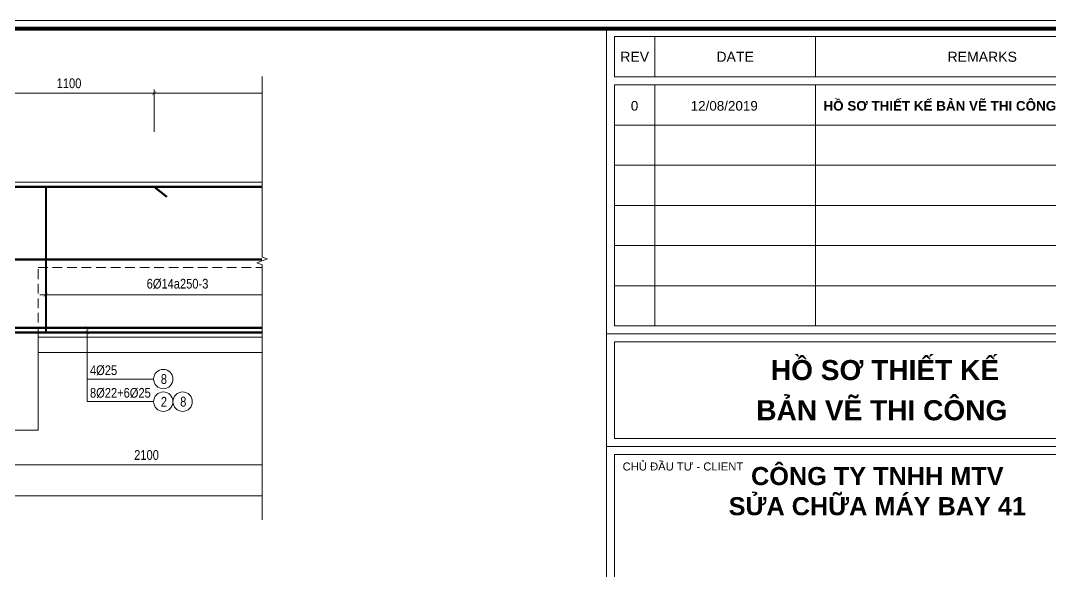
# Model space of a CAD drawing. Header units: millimetres. Extents: x 3014920 to 3563667, y -1638653 to -1356471.
# Drawn here: x 3403275 to 3409919, y -1589871 to -1586316 of the extents above; entities that cross this region are included whole.
import ezdxf
from ezdxf.enums import TextEntityAlignment as Align
from ezdxf.xclip import XClip

# ---------------------------------------------------------------- set-up
doc = ezdxf.new("R2010")
doc.units = ezdxf.units.MM
doc.header["$MEASUREMENT"] = 0
doc.header["$XCLIPFRAME"] = 0
doc.header["$PDMODE"] = 2
doc.linetypes.add('HIDDEN', pattern=[0.375, 0.25, -0.125])
doc.layers.get('0').update_dxf_attribs({"lineweight": 9})
doc.layers.get('Defpoints').update_dxf_attribs({"color": 10, "lineweight": 0})
for name, color, linetype, lineweight in [('CDAI', 21, 'Continuous', 40), ('CTHEP', 50, 'Continuous', 50), ('DBAO', 90, 'Continuous', 13), ('DGIONG', 130, 'Continuous', 13), ('KTH', 154, 'Continuous', 9), ('Net khuat', 8, 'HIDDEN', 13), ('TEXT', 7, 'Continuous', 15)]:
    doc.layers.add(name, color=color, linetype=linetype, lineweight=lineweight)
doc.layers.add('CHG_XX_Khung ten$0$TKTC', color=1, linetype='Continuous')
doc.styles.add('CHG_XX_Khung ten$0$A1 BORDER$0$ARIAL', font='arial.ttf')
doc.styles.add('CHG_XX_Khung ten$0$A1 BORDER$0$Title Block DD$0$ARIAL', font='arial.ttf')
doc.styles.add('CHG_XX_Khung ten$0$A1 BORDER$0$Title Block DD$0$Arial - Bold', font='arialbd.ttf', dxfattribs={"height": 2.5})
doc.styles.add('CHG_XX_Khung ten$0$arial', font='arial.ttf')
doc.styles.add('CHG_XX_Khung ten$0$Arial - Bold', font='arialbd.ttf')
doc.styles.add('CHG_XX_Khung ten$0$ArialB', font='arialbd.ttf')
doc.styles.add('Star-HelCon', font='VHELVCN_0.TTF')
doc.styles.add('TTP-HelCon', font='VHELVCN_0.TTF')
doc.styles.add('VNI-HELVE-CONDENSE', font='VHELVCN_0.TTF')
doc.dimstyles.new('kc-25', dxfattribs={"dimtxt": 62.5, "dimasz": 20, "dimexe": 20, "dimexo": 50, "dimgap": 25, "dimtad": 3, "dimdec": 0, "dimzin": 0, "dimdsep": 46, "dimtxsty": 'VNI-HELVE-CONDENSE', "dimblk": 'DIM', "dimcen": 2.5, "dimclrd": 256, "dimclre": 154, "dimclrt": 7, "dimaunit": 1, "dimadec": 0, "dimazin": 0, "dimtfac": 1, "dimtdec": 0, "dimtix": 1, "dimtmove": 0, "dimatfit": 3, "dimldrblk": 'DOT', "dimfxl": 1, "dimtolj": 1, "dimtzin": 0, "dimarcsym": 0})
doc.dimstyles.new('TTP-25', dxfattribs={"dimscale": 25, "dimtxt": 2.5, "dimasz": 1, "dimexe": 1, "dimexo": 1, "dimgap": 0.09, "dimtad": 0, "dimdec": 4, "dimrnd": 1, "dimzin": 9, "dimdsep": 46, "dimtxsty": 'TTP-HelCon', "dimblk": 'ARCHTICK', "dimcen": 0.09, "dimdle": 1.5, "dimclrd": 256, "dimclre": 256, "dimclrt": 7, "dimadec": 0, "dimazin": 0, "dimtfac": 1, "dimtdec": 4, "dimtmove": 0, "dimatfit": 3, "dimldrblk": 'ARCHTICK', "dimfxl": 1, "dimtvp": 1, "dimtolj": 1, "dimtzin": 0, "dimarcsym": 0})

# ---------------------------------------------------------------- blocks, each defined once
blk = doc.blocks.new('_ArchTick')
at = {"color": 0, "linetype": 'ByBlock', "const_width": 0.15}
blk.add_lwpolyline([(-0.5, -0.5), (0.5, 0.5)], dxfattribs=at)
blk = doc.blocks.new('*D975')
at = {"layer": 'Defpoints', "color": 0, "transparency": 16777216}
for p in [(7399.5, 604), (7399.5, 330), (8499.5, 330)]:
    blk.add_point(p, dxfattribs=at)
at = {"layer": 'KTH', "lineweight": -2, "transparency": 16777216}
for p, q in [((8537, 604), (7362, 604)), ((7399.5, 355), (7399.5, 629)), ((8499.5, 355), (8499.5, 629))]:
    blk.add_line(p, q, dxfattribs=at)
at = {"layer": 'KTH', "lineweight": -2, "transparency": 16777216, "xscale": 25, "yscale": 25, "zscale": 25, "rotation": 180}
blk.add_blockref('_ArchTick', (7399.5, 604), dxfattribs=at)
at = {"layer": 'KTH', "lineweight": -2, "transparency": 16777216, "xscale": 25, "yscale": 25, "zscale": 25}
blk.add_blockref('_ArchTick', (8499.5, 604), dxfattribs=at)
at = {"layer": 'KTH', "color": 7, "transparency": 16777216, "insert": (7949.5, 667.8), "char_height": 62.5, "attachment_point": 5, "style": 'TTP-HelCon'}
blk.add_mtext('\\A1;1100', dxfattribs=at)
blk = doc.blocks.new('*D977')
at = {"layer": 'Defpoints', "color": 0, "transparency": 16777216}
for p in [(7399.5, -1570), (9499.5, -1570), (9499.5, -1795)]:
    blk.add_point(p, dxfattribs=at)
at = {"layer": 'KTH', "lineweight": -2, "transparency": 16777216}
for p, q in [((7399.5, -1595), (7399.5, -1820)), ((9499.5, -1595), (9499.5, -1820)), ((7362, -1795), (9537, -1795))]:
    blk.add_line(p, q, dxfattribs=at)
at = {"layer": 'KTH', "lineweight": -2, "transparency": 16777216, "xscale": 25, "yscale": 25, "zscale": 25, "rotation": 180}
blk.add_blockref('_ArchTick', (7399.5, -1795), dxfattribs=at)
at = {"layer": 'KTH', "lineweight": -2, "transparency": 16777216, "xscale": 25, "yscale": 25, "zscale": 25}
blk.add_blockref('_ArchTick', (9499.5, -1795), dxfattribs=at)
at = {"layer": 'KTH', "color": 7, "transparency": 16777216, "insert": (8449.5, -1731.2), "char_height": 62.5, "attachment_point": 5, "style": 'TTP-HelCon'}
blk.add_mtext('\\A1;2100', dxfattribs=at)
blk = doc.blocks.new('*D951')
at = {"layer": 'Defpoints', "color": 0, "transparency": 16777216}
for p in [(7399.5, -1570), (12924.5, -1570), (12924.5, -1995)]:
    blk.add_point(p, dxfattribs=at)
at = {"layer": 'KTH', "lineweight": -2, "transparency": 16777216}
for p, q in [((7399.5, -1595), (7399.5, -2020)), ((12924.5, -1595), (12924.5, -2020)), ((7362, -1995), (12962, -1995))]:
    blk.add_line(p, q, dxfattribs=at)
at = {"layer": 'KTH', "lineweight": -2, "transparency": 16777216, "xscale": 25, "yscale": 25, "zscale": 25, "rotation": 180}
blk.add_blockref('_ArchTick', (7399.5, -1995), dxfattribs=at)
at = {"layer": 'KTH', "lineweight": -2, "transparency": 16777216, "xscale": 25, "yscale": 25, "zscale": 25}
blk.add_blockref('_ArchTick', (12924.5, -1995), dxfattribs=at)
at = {"layer": 'KTH', "color": 7, "transparency": 16777216, "insert": (10162, -1931.1), "char_height": 62.5, "attachment_point": 5, "style": 'TTP-HelCon'}
blk.add_mtext('\\A1;5525', dxfattribs=at)
blk = doc.blocks.new('*D960')
at = {"layer": 'Defpoints', "color": 0, "transparency": 16777216}
for p in [(7799.5, -520), (9499.5, -520), (9499.5, -696.4)]:
    blk.add_point(p, dxfattribs=at)
at = {"layer": 'KTH', "lineweight": -2, "transparency": 16777216}
for p, q in [((7799.5, -545), (7799.5, -721.4)), ((9499.5, -545), (9499.5, -721.4)), ((7762, -696.4), (9537, -696.4))]:
    blk.add_line(p, q, dxfattribs=at)
at = {"layer": 'KTH', "lineweight": -2, "transparency": 16777216, "xscale": 25, "yscale": 25, "zscale": 25, "rotation": 180}
blk.add_blockref('_ArchTick', (7799.5, -696.4), dxfattribs=at)
at = {"layer": 'KTH', "lineweight": -2, "transparency": 16777216, "xscale": 25, "yscale": 25, "zscale": 25}
blk.add_blockref('_ArchTick', (9499.5, -696.4), dxfattribs=at)
at = {"layer": 'KTH', "color": 7, "transparency": 16777216, "insert": (8649.5, -626.5), "char_height": 62.5, "attachment_point": 5, "style": 'TTP-HelCon'}
blk.add_mtext('\\A1;6Þ14a250-3', dxfattribs=at)
blk = doc.blocks.new('*D961')
at = {"layer": 'Defpoints', "color": 0, "transparency": 16777216}
for p in [(11474.5, 604), (8499.5, 330), (11474.5, 330)]:
    blk.add_point(p, dxfattribs=at)
at = {"layer": 'KTH', "lineweight": -2, "transparency": 16777216}
for p, q in [((8462, 604), (11512, 604)), ((8499.5, 355), (8499.5, 629)), ((11474.5, 355), (11474.5, 629))]:
    blk.add_line(p, q, dxfattribs=at)
at = {"layer": 'KTH', "lineweight": -2, "transparency": 16777216, "xscale": 25, "yscale": 25, "zscale": 25, "rotation": 180}
blk.add_blockref('_ArchTick', (8499.5, 604), dxfattribs=at)
at = {"layer": 'KTH', "lineweight": -2, "transparency": 16777216, "xscale": 25, "yscale": 25, "zscale": 25}
blk.add_blockref('_ArchTick', (11474.5, 604), dxfattribs=at)
at = {"layer": 'KTH', "color": 7, "transparency": 16777216, "insert": (9987, 667.8), "char_height": 62.5, "attachment_point": 5, "style": 'TTP-HelCon'}
blk.add_mtext('\\A1;2975', dxfattribs=at)
blk = doc.blocks.new('DIM')
h = blk.add_hatch(color=1)
h.paths.add_polyline_path([(0.49, 0.29, 1), (0.29, 0.49), (-0.19, 0), (0.19, 0)])
h.paths.add_polyline_path([(0.19, 0), (-0.19, 0), (-0.49, -0.29, 1), (-0.29, -0.49)])
at = {"color": 9}
for p, q in [((-0.19, 0), (-1.5, 0)), ((0.19, 0), (1.5, 0))]:
    blk.add_line(p, q, dxfattribs=at)
at = {"color": 1}
for p, q in [((-0.49, -0.29), (0.29, 0.49)), ((-0.29, -0.49), (0.49, 0.29)), ((-0.19, 0), (0.19, 0))]:
    blk.add_line(p, q, dxfattribs=at)
blk.add_arc((-0.39, -0.39), 0.138, 135, 315, dxfattribs=at)
blk = doc.blocks.new('CHG_XX_Khung ten')
for p, q in [((687, 577), (687, 17)), ((687, 501), (824, 501)), ((687, 473), (824, 473))]:
    blk.add_line(p, q)
at = {"linetype": 'Continuous'}
for p, q in [((699, 575), (699, 565)), ((739, 575), (739, 565)), ((699, 563), (699, 503)), ((739, 563), (739, 503))]:
    blk.add_line(p, q, dxfattribs=at)
blk.add_lwpolyline([(15, 579), (826, 579), (826, 15), (15, 15)], close=True)
at = {"color": 4, "linetype": 'Continuous', "const_width": 1}
blk.add_lwpolyline([(17, 577), (824, 577), (824, 17), (17, 17)], close=True, dxfattribs=at)
at = {"linetype": 'Continuous'}
for points in [[(822, 565), (689, 565), (689, 575), (822, 575)], [(822, 553), (689, 553), (689, 563), (822, 563)], [(822, 543), (689, 543), (689, 553), (822, 553)], [(822, 533), (689, 533), (689, 543), (822, 543)], [(822, 523), (689, 523), (689, 533), (822, 533)], [(822, 513), (689, 513), (689, 523), (822, 523)], [(822, 503), (689, 503), (689, 513), (822, 513)], [(689, 499), (822, 499), (822, 475), (689, 475)]]:
    blk.add_lwpolyline(points, close=True, dxfattribs=at)
for s, height, style, p in [('REV', 2.5, 'CHG_XX_Khung ten$0$A1 BORDER$0$ARIAL', (694, 570)), ('DATE', 2.5, 'CHG_XX_Khung ten$0$A1 BORDER$0$ARIAL', (719, 570)), ('REMARKS', 2.5, 'CHG_XX_Khung ten$0$A1 BORDER$0$ARIAL', (780.5, 570)), ('0', 2.39, 'CHG_XX_Khung ten$0$arial', (693.97, 557.78)), ('12/08/2019', 2.389, 'CHG_XX_Khung ten$0$arial', (716.29, 557.78))]:
    blk.add_text(s, height=height, dxfattribs=dict(style=style)).set_placement(p, align=Align.MIDDLE_CENTER)
for s, height, style, p in [('HỒ SƠ THIẾT KẾ BẢN VẼ THI CÔNG', 2.3887, 'CHG_XX_Khung ten$0$ArialB', (741, 557.78)), ('CHỦ ĐẦU TƯ - CLIENT', 2, 'CHG_XX_Khung ten$0$A1 BORDER$0$Title Block DD$0$ARIAL', (691, 468))]:
    blk.add_text(s, height=height, dxfattribs=dict(style=style)).set_placement(p, align=Align.MIDDLE_LEFT)
at = {"layer": 'CHG_XX_Khung ten$0$TKTC', "style": 'CHG_XX_Khung ten$0$Arial - Bold'}
for s, p in [('HỒ SƠ THIẾT KẾ', (756.29, 492)), ('BẢN VẼ THI CÔNG', (755.5, 482))]:
    blk.add_text(s, height=5, dxfattribs=at).set_placement(p, align=Align.MIDDLE_CENTER)
at = {"ltscale": 10, "insert": (754.39, 467.87), "char_height": 4.5, "width": 83.001, "attachment_point": 2, "style": 'CHG_XX_Khung ten$0$A1 BORDER$0$Title Block DD$0$Arial - Bold', "bg_fill": 2}
blk.add_mtext('CÔNG TY TNHH MTV\\PSỬA CHỮA MÁY BAY 41', dxfattribs=at)
at = {"linetype": 'Continuous'}
blk.add_lwpolyline([(689, 471), (822, 471), (822, 424.69), (689, 424.69)], close=True, dxfattribs=at)
blk = doc.blocks.new('2X-30')
at = {"layer": 'CDAI'}
blk.add_lwpolyline([(7799.5449, -0.01737), (7799.5449, -940.01737)], dxfattribs=at)
at = {"layer": 'CTHEP'}
for p, q in [((-4770.45492, 0), (12894.54703, 0)), ((8580.9708, -64.54287), (8499.5449, -0.01737)), ((12821.30735, -470), (-4700.46243, -470))]:
    blk.add_line(p, q, dxfattribs=at)
at = {"layer": 'CTHEP', "elevation": 0}
for points in [[(5249.54915, -909.99999), (9499.5449, -909.99999)], [(-4770.45492, -940), (12894.54703, -940)]]:
    blk.add_lwpolyline(points, dxfattribs=at)
at = {"layer": 'DBAO', "linetype": 'Continuous'}
blk.add_line((7549.54703, 30), (12349.54703, 30), dxfattribs=at)
at = {"layer": 'DBAO', "linetype": 'Continuous', "elevation": 0, "flags": 128}
for points in [[(7049.54703, -970), (7049.54703, -1570), (7749.54703, -1570), (7749.54703, -970)], [(12224.54703, -970), (7749.54703, -970)], [(12224.54703, -1070), (7749.54703, -1070)]]:
    blk.add_lwpolyline(points, dxfattribs=at)
at = {"layer": 'DGIONG'}
for centre in [(8557.59282, -1240.62626), (8557.59279, -1386.6), (8682.59279, -1386.6)]:
    blk.add_circle(centre, 62.5, dxfattribs=at)
at = {"layer": 'Net khuat', "ltscale": 250}
for p, q in [((7674.5392, 30), (7674.5467, 30)), ((7749.54703, -970), (7749.54751, -519.99288)), ((7749.54751, -519.99288), (12224.54751, -519.99212))]:
    blk.add_line(p, q, dxfattribs=at)
at = {"layer": 'TEXT', "style": 'TTP-HelCon'}
for s, p in [('4Þ25', (8084.78495, -1214.77331, 0)), ('8Þ22+6Þ25', (8084.78491, -1360.74705, 0))]:
    blk.add_text(s, height=62.5, dxfattribs=at).set_placement(p)
at = {"layer": 'TEXT', "style": 'Star-HelCon'}
for s, p in [('8', (8561.75949, -1240.62626)), ('2', (8561.75945, -1386.6)), ('8', (8686.75945, -1386.6))]:
    blk.add_text(s, height=62.5, dxfattribs=at).set_placement(p, align=Align.MIDDLE)
at = {"layer": 'KTH'}
for base, p1, p2, picture, middle in [((7399.54703, 604.00461), (8499.5449, 330), (7399.54703, 330), '*D975', (7949.54597, 667.83794)), ((9499.5449, -1795), (7399.54703, -1570), (9499.5449, -1570), '*D977', (8449.54597, -1731.16667))]:
    dim = blk.add_linear_dim(base=base, p1=p1, p2=p2, dimstyle='TTP-25', override={"dimtmove": 1}, dxfattribs=at)
    dim.commit()
    dim.dimension.update_dxf_attribs({"geometry": picture, "text_midpoint": middle})
for base, p1, p2, picture, middle in [((11474.53953, 604.00461), (8499.5449, 330), (11474.53953, 330), '*D961', (9987.04222, 667.83794)), ((12924.54703, -1994.95574), (7399.54703, -1570), (12924.54703, -1570), '*D951', (10162.04703, -1931.1224))]:
    dim = blk.add_linear_dim(base=base, p1=p1, p2=p2, angle=180, dimstyle='TTP-25', override={"dimtmove": 1}, dxfattribs=at)
    dim.commit()
    dim.dimension.update_dxf_attribs({"geometry": picture, "text_midpoint": middle})
dim = blk.add_linear_dim(base=(9499.5449, -696.43167), p1=(7799.5449, -519.98684), p2=(9499.5449, -519.98684), text='6Þ14a250-3', dimstyle='TTP-25', override={"dimtmove": 1}, dxfattribs=at)
dim.commit()
dim.dimension.update_dxf_attribs({"geometry": '*D960', "text_midpoint": (8649.5449, -626.515)})
at = {"layer": 'DGIONG'}
for points in [[(8066.27303, -910), (8066.27292, -1240.62626), (8495.09282, -1240.62626)], [(8066.27299, -940), (8066.27288, -1386.6), (8495.09279, -1386.6)]]:
    blk.add_leader(points, dimstyle='kc-25', override={"dimtad": 0, "dimldrblk": 'ArchTick', "dimfxl": 100, "dimarcsym": 1}, dxfattribs=at)

msp = doc.modelspace()

# ---------------------------------------------------------------- linework, layer by layer
at = {"layer": 'DGIONG', "linetype": 'Continuous', "elevation": 0, "flags": 128}
msp.add_lwpolyline([(3404833.02064, -1589538.52122), (3404833.02086, -1587892.09772), (3404798.67739, -1587879.59772), (3404867.36433, -1587854.59772), (3404833.02086, -1587842.09772), (3404833.02068, -1586677.13206)], dxfattribs=at)

# ---------------------------------------------------------------- block references
at = {"layer": 'DBAO'}
ref = msp.add_blockref('2X-30', (3395637.84478, -1587388.76881), dxfattribs=at)
XClip(ref).set_block_clipping_path([(-5900.3250533474, -2717.9486155312), (9194.162811199, 1023.7404673466)])

# ---------------------------------------------------------------- next in the draw order: block references
at = {"color": 5, "xscale": 25.92478421704392, "yscale": 25.92478421704392, "zscale": 25.92478421704392}
msp.add_blockref('CHG_XX_Khung ten', (3389245.2673, -1601326.46106), dxfattribs=at)

doc.saveas('drawing.dxf')
